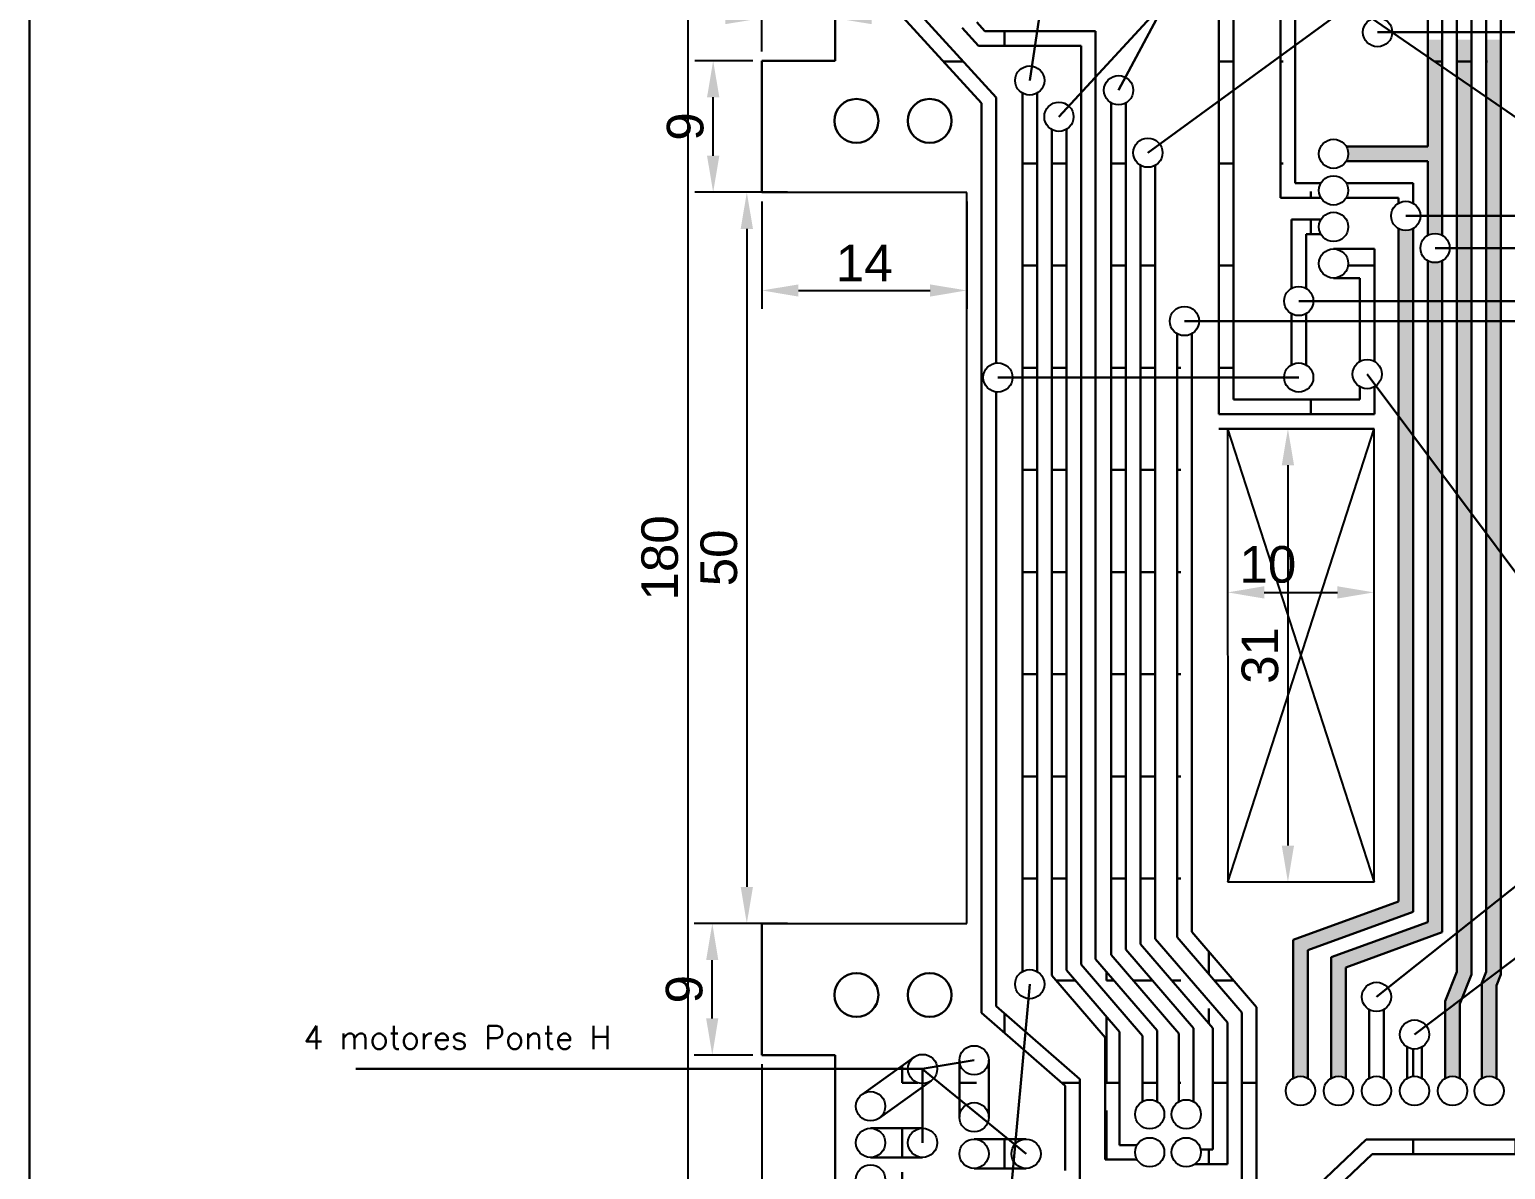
# Model space of a CAD drawing. Header units: millimetres. Extents: x -2700 to -2171, y -729 to -455.
# Drawn here: x -2700 to -2599.1, y -634.6 to -556.6 of the extents above; entities that cross this region are included whole.
import ezdxf

# ---------------------------------------------------------------- set-up
doc = ezdxf.new("R2010")
doc.units = ezdxf.units.MM
doc.styles.add('200-R060', font='romans.shx', dxfattribs={"height": 30})
doc.styles.get("Standard").update_dxf_attribs({"font": 'arial.ttf'})
doc.dimstyles.new('ISO-25', dxfattribs={"dimtxt": 2.5, "dimasz": 2.5, "dimexe": 1.25, "dimexo": 0.625, "dimtad": 1, "dimtxsty": 'Standard', "dimcen": 2.5, "dimadec": 0, "dimazin": 0, "dimtfac": 1, "dimtmove": 0, "dimatfit": 3, "dimfxl": 1, "dimarcsym": 0})
pattern_1 = [(0, (0, 0), (0, 6.985), [5.08, -1.905]), (90, (0, 0), (-6.985, 4e-16), [5.08, -1.905])]

# ---------------------------------------------------------------- blocks, each defined once
blk = doc.blocks.new('*D5')
at = {"color": 0, "lineweight": -2, "transparency": 16777216}
for p, q in [((-2645.53, -502.75), (-2656.23, -502.75)), ((-2654.98, -505.25), (-2654.98, -680.25)), ((-2645.53, -682.75), (-2656.23, -682.75))]:
    blk.add_line(p, q, dxfattribs=at)
at = {"color": 0, "lineweight": 30, "transparency": 16777216}
for points in [[(-2655.4, -505.25), (-2654.56, -505.25), (-2654.98, -502.75)], [(-2655.4, -680.25), (-2654.56, -680.25), (-2654.98, -682.75)]]:
    blk.add_solid(points, dxfattribs=at)
at = {"layer": 'Defpoints', "color": 0, "lineweight": 30, "transparency": 16777216}
for p in [(-2644.91, -502.75), (-2654.98, -682.75), (-2644.91, -682.75)]:
    blk.add_point(p, dxfattribs=at)
at = {"color": 0, "lineweight": 30, "transparency": 16777216, "insert": (-2656.88, -592.75), "char_height": 2.5, "attachment_point": 5, "rotation": 90}
blk.add_mtext('180', dxfattribs=at)
blk = doc.blocks.new('*D15')
at = {"color": 0, "lineweight": -2, "transparency": 16777216}
for p, q in [((-2648.17, -567.75), (-2652.19, -567.75)), ((-2650.94, -570.25), (-2650.94, -615.25)), ((-2648.17, -617.75), (-2652.19, -617.75))]:
    blk.add_line(p, q, dxfattribs=at)
at = {"color": 0, "lineweight": 30, "transparency": 16777216}
for points in [[(-2651.36, -570.25), (-2650.52, -570.25), (-2650.94, -567.75)], [(-2651.36, -615.25), (-2650.52, -615.25), (-2650.94, -617.75)]]:
    blk.add_solid(points, dxfattribs=at)
at = {"layer": 'Defpoints', "color": 0, "lineweight": 30, "transparency": 16777216}
for p in [(-2647.54, -567.75), (-2650.94, -617.75), (-2647.54, -617.75)]:
    blk.add_point(p, dxfattribs=at)
at = {"color": 0, "lineweight": 30, "transparency": 16777216, "insert": (-2652.84, -592.75), "char_height": 2.5, "attachment_point": 5, "rotation": 90}
blk.add_mtext('50', dxfattribs=at)
blk = doc.blocks.new('*D16')
at = {"color": 0, "lineweight": -2, "transparency": 16777216}
for p, q in [((-2649.91, -568.38), (-2649.91, -575.71)), ((-2635.91, -568.38), (-2635.91, -575.71)), ((-2647.41, -574.46), (-2638.41, -574.46))]:
    blk.add_line(p, q, dxfattribs=at)
at = {"color": 0, "lineweight": 30, "transparency": 16777216}
for points in [[(-2647.41, -574.05), (-2647.41, -574.88), (-2649.91, -574.46)], [(-2638.41, -574.05), (-2638.41, -574.88), (-2635.91, -574.46)]]:
    blk.add_solid(points, dxfattribs=at)
at = {"layer": 'Defpoints', "color": 0, "lineweight": 30, "transparency": 16777216}
for p in [(-2649.91, -567.75), (-2635.91, -567.75), (-2635.91, -574.46)]:
    blk.add_point(p, dxfattribs=at)
at = {"color": 0, "lineweight": 30, "transparency": 16777216, "insert": (-2642.91, -572.58), "char_height": 2.5, "attachment_point": 5}
blk.add_mtext('14', dxfattribs=at)
blk = doc.blocks.new('*D21')
at = {"color": 0, "lineweight": -2, "transparency": 16777216}
for p, q in [((-2618.08, -584.55), (-2618.08, -596.36)), ((-2608.08, -584.55), (-2608.08, -596.36)), ((-2615.58, -595.11), (-2610.58, -595.11))]:
    blk.add_line(p, q, dxfattribs=at)
at = {"color": 0, "lineweight": 30, "transparency": 16777216}
for points in [[(-2615.58, -594.69), (-2615.58, -595.53), (-2618.08, -595.11)], [(-2610.58, -594.69), (-2610.58, -595.53), (-2608.08, -595.11)]]:
    blk.add_solid(points, dxfattribs=at)
at = {"layer": 'Defpoints', "color": 0, "lineweight": 30, "transparency": 16777216}
for p in [(-2618.08, -583.92), (-2608.08, -583.92), (-2608.08, -595.11)]:
    blk.add_point(p, dxfattribs=at)
at = {"color": 0, "lineweight": 30, "transparency": 16777216, "insert": (-2615.33, -593.21), "char_height": 2.5, "attachment_point": 5}
blk.add_mtext('10', dxfattribs=at)
blk = doc.blocks.new('*D23')
at = {"color": 0, "lineweight": -2, "transparency": 16777216}
for p, q in [((-2612.97, -583.92), (-2615.21, -583.92)), ((-2613.96, -586.42), (-2613.96, -612.42)), ((-2611.87, -614.92), (-2615.21, -614.92))]:
    blk.add_line(p, q, dxfattribs=at)
at = {"color": 0, "lineweight": 30, "transparency": 16777216}
for points in [[(-2614.38, -586.42), (-2613.54, -586.42), (-2613.96, -583.92)], [(-2614.38, -612.42), (-2613.54, -612.42), (-2613.96, -614.92)]]:
    blk.add_solid(points, dxfattribs=at)
at = {"layer": 'Defpoints', "color": 0, "lineweight": 30, "transparency": 16777216}
for p in [(-2612.35, -583.92), (-2613.96, -614.92), (-2611.24, -614.92)]:
    blk.add_point(p, dxfattribs=at)
at = {"color": 0, "lineweight": 30, "transparency": 16777216, "insert": (-2615.86, -599.42), "char_height": 2.5, "attachment_point": 5, "rotation": 90}
blk.add_mtext('31', dxfattribs=at)
blk = doc.blocks.new('*D28')
at = {"color": 0, "lineweight": -2, "transparency": 16777216}
for p, q in [((-2649.91, -558.13), (-2649.91, -554.59)), ((-2644.91, -558.13), (-2644.91, -554.59)), ((-2652.41, -555.84), (-2654.91, -555.84)), ((-2649.91, -555.84), (-2644.91, -555.84)), ((-2642.41, -555.84), (-2639.91, -555.84))]:
    blk.add_line(p, q, dxfattribs=at)
at = {"color": 0, "lineweight": 30, "transparency": 16777216}
for points in [[(-2652.41, -555.42), (-2652.41, -556.25), (-2649.91, -555.84)], [(-2642.41, -555.42), (-2642.41, -556.25), (-2644.91, -555.84)]]:
    blk.add_solid(points, dxfattribs=at)
at = {"layer": 'Defpoints', "color": 0, "lineweight": 30, "transparency": 16777216}
for p in [(-2644.91, -555.84), (-2649.91, -558.75), (-2644.91, -558.75)]:
    blk.add_point(p, dxfattribs=at)
at = {"color": 0, "lineweight": 30, "transparency": 16777216, "insert": (-2647.41, -553.94), "char_height": 2.5, "attachment_point": 5}
blk.add_mtext('5', dxfattribs=at)
blk = doc.blocks.new('*D30')
at = {"color": 0, "lineweight": -2, "transparency": 16777216}
for p, q in [((-2650.53, -558.75), (-2654.49, -558.75)), ((-2653.24, -565.25), (-2653.24, -561.25)), ((-2650.53, -567.75), (-2654.49, -567.75))]:
    blk.add_line(p, q, dxfattribs=at)
at = {"color": 0, "lineweight": 30, "transparency": 16777216}
for points in [[(-2653.66, -561.25), (-2652.82, -561.25), (-2653.24, -558.75)], [(-2653.66, -565.25), (-2652.82, -565.25), (-2653.24, -567.75)]]:
    blk.add_solid(points, dxfattribs=at)
at = {"layer": 'Defpoints', "color": 0, "lineweight": 30, "transparency": 16777216}
for p in [(-2653.24, -558.75), (-2649.91, -558.75), (-2649.91, -567.75)]:
    blk.add_point(p, dxfattribs=at)
at = {"color": 0, "lineweight": 30, "transparency": 16777216, "insert": (-2655.14, -563.25), "char_height": 2.5, "attachment_point": 5, "rotation": 90}
blk.add_mtext('9', dxfattribs=at)
blk = doc.blocks.new('*D32')
at = {"color": 0, "lineweight": -2, "transparency": 16777216}
for p, q in [((-2649.91, -627.38), (-2649.91, -644.88)), ((-2644.91, -627.38), (-2644.91, -644.88)), ((-2652.41, -643.63), (-2654.91, -643.63)), ((-2649.91, -643.63), (-2644.91, -643.63)), ((-2642.41, -643.63), (-2639.91, -643.63))]:
    blk.add_line(p, q, dxfattribs=at)
at = {"color": 0, "lineweight": 30, "transparency": 16777216}
for points in [[(-2652.41, -643.22), (-2652.41, -644.05), (-2649.91, -643.63)], [(-2642.41, -643.22), (-2642.41, -644.05), (-2644.91, -643.63)]]:
    blk.add_solid(points, dxfattribs=at)
at = {"layer": 'Defpoints', "color": 0, "lineweight": 30, "transparency": 16777216}
for p in [(-2649.91, -626.75), (-2644.91, -626.75), (-2644.91, -643.63)]:
    blk.add_point(p, dxfattribs=at)
at = {"color": 0, "lineweight": 30, "transparency": 16777216, "insert": (-2647.41, -641.74), "char_height": 2.5, "attachment_point": 5}
blk.add_mtext('5', dxfattribs=at)
blk = doc.blocks.new('*D33')
at = {"color": 0, "lineweight": -2, "transparency": 16777216}
for p, q in [((-2650.53, -617.75), (-2654.55, -617.75)), ((-2653.3, -624.25), (-2653.3, -620.25)), ((-2650.53, -626.75), (-2654.55, -626.75))]:
    blk.add_line(p, q, dxfattribs=at)
at = {"color": 0, "lineweight": 30, "transparency": 16777216}
for points in [[(-2653.72, -620.25), (-2652.89, -620.25), (-2653.3, -617.75)], [(-2653.72, -624.25), (-2652.89, -624.25), (-2653.3, -626.75)]]:
    blk.add_solid(points, dxfattribs=at)
at = {"layer": 'Defpoints', "color": 0, "lineweight": 30, "transparency": 16777216}
for p in [(-2653.3, -617.75), (-2649.91, -617.75), (-2649.91, -626.75)]:
    blk.add_point(p, dxfattribs=at)
at = {"color": 0, "lineweight": 30, "transparency": 16777216, "insert": (-2655.21, -622.25), "char_height": 2.5, "attachment_point": 5, "rotation": 90}
blk.add_mtext('9', dxfattribs=at)

msp = doc.modelspace()

# ---------------------------------------------------------------- hatches: boundary and pattern name
at = {"lineweight": 30}
h = msp.add_hatch(dxfattribs=at)
h.set_pattern_fill('ANGLE', color=2)
h.set_pattern_definition(pattern_1)
h.paths.add_polyline_path([(-2603.407, -556.798), (-2604.407, -556.798), (-2604.407, -558.48), (-2603.407, -559.169)])
h.paths.add_polyline_path([(-2603.407, -549.656), (-2604.407, -550.367), (-2604.407, -556.798), (-2603.407, -556.798)])
h.paths.add_polyline_path([(-2601.407, -548.233), (-2602.407, -548.945), (-2602.407, -556.798), (-2601.407, -556.798)])
h.paths.add_polyline_path([(-2601.407, -556.798), (-2602.407, -556.798), (-2602.407, -559.857), (-2601.407, -560.545)])
h.paths.add_polyline_path([(-2599.407, -556.798), (-2600.407, -556.798), (-2600.407, -561.234), (-2599.407, -561.922)])
h.paths.add_polyline_path([(-2599.407, -546.81), (-2600.407, -547.522), (-2600.407, -556.798), (-2599.407, -556.798)])
h.paths.add_polyline_path([(-2596.239, -544.556), (-2597.239, -545.268), (-2597.239, -556.798), (-2596.239, -556.798)])
h.paths.add_polyline_path([(-2596.239, -556.798), (-2597.239, -556.798), (-2597.239, -562.893, -0.2679496), (-2596.239, -562.893)])
h.paths.add_polyline_path([(-2584.283, -547.595), (-2588.083, -547.595), (-2589.223, -547.595, -0.1316527), (-2589.089, -548.095, -0.1316527), (-2589.223, -548.595), (-2588.083, -548.595), (-2583.021, -548.595)])
h = msp.add_hatch(dxfattribs=at)
h.set_pattern_fill('ANGLE', color=2)
h.set_pattern_definition(pattern_1)
h.paths.add_polyline_path([(-2620.188, -550.753), (-2620.525, -550.753), (-2620.525, -549.462), (-2621.525, -549.462), (-2621.525, -550.753), (-2629.225, -550.753, -0.0250428), (-2629.22, -550.853, -0.2875033), (-2629.784, -551.753), (-2620.721, -551.753)])
h.paths.add_polyline_path([(-2618.865, -550.753), (-2620.188, -550.753), (-2620.721, -551.753), (-2619.773, -551.753)])
h.paths.add_polyline_path([(-2615.633, -550.753), (-2618.865, -550.753), (-2619.773, -551.753), (-2614.18, -551.753)])
h.paths.add_polyline_path([(-2607.333, -550.753), (-2615.633, -550.753), (-2614.18, -551.753), (-2608.333, -551.753), (-2608.333, -553.936), (-2607.333, -553.205)])
h.paths.add_polyline_path([(-2607.333, -553.205), (-2608.333, -553.936), (-2608.333, -555.778), (-2608.201, -555.868, -0.2291437), (-2607.333, -555.932)])
h.paths.add_polyline_path([(-2613.474, -552.722), (-2620.653, -552.722), (-2621.56, -553.722), (-2614.474, -553.722), (-2614.474, -558.423), (-2613.474, -557.693)])
h.paths.add_polyline_path([(-2620.653, -552.722), (-2621.238, -552.722), (-2621.771, -553.722), (-2621.56, -553.722)])
h.paths.add_polyline_path([(-2621.238, -552.722), (-2630.5, -552.722), (-2630.65, -553.722), (-2621.771, -553.722)])
h = msp.add_hatch(dxfattribs=at)
h.set_pattern_fill('ANGLE', color=2)
h.set_pattern_definition(pattern_1)
h.paths.add_polyline_path([(-2633.907, -581.405, -0.3772233), (-2634.779, -580.413, -0.3772233), (-2633.907, -579.421), (-2633.907, -577.156), (-2633.907, -575.156), (-2633.907, -561.262), (-2639.273, -555.391), (-2639.273, -551.229, -0.2679496), (-2640.273, -551.229), (-2640.273, -555.779), (-2634.907, -561.65), (-2634.907, -612.98), (-2633.907, -612.98)])
h = msp.add_hatch(dxfattribs=at)
h.set_pattern_fill('ANGLE', color=2)
h.set_pattern_definition(pattern_1)
h.paths.add_polyline_path([(-2631.107, -560.969, -0.2679497), (-2632.107, -560.97), (-2632.107, -580.413), (-2631.107, -580.413)])
h.paths.add_polyline_path([(-2631.1, -556.722), (-2634.673, -556.722), (-2635.224, -556.12), (-2635.224, -554.328), (-2636.224, -553.936), (-2636.224, -556.508), (-2635.114, -557.722), (-2631.25, -557.722)])
h = msp.add_hatch(dxfattribs=at)
h.set_pattern_fill('ANGLE', color=2)
h.set_pattern_definition(pattern_1)
h.paths.add_polyline_path([(-2622.468, -554.722), (-2630.8, -554.722), (-2630.95, -555.722), (-2623.376, -555.722)])
h.paths.add_polyline_path([(-2630.8, -554.722), (-2632.077, -554.722, -0.1316527), (-2631.943, -555.222, -0.1316527), (-2632.077, -555.722), (-2630.95, -555.722)])
h.paths.add_polyline_path([(-2617.688, -554.722), (-2622.305, -554.722), (-2622.838, -555.722), (-2618.688, -555.722), (-2618.688, -561.503), (-2617.688, -560.772)])
h.paths.add_polyline_path([(-2622.305, -554.722), (-2622.468, -554.722), (-2623.376, -555.722), (-2622.838, -555.722)])
h.paths.add_polyline_path([(-2617.688, -560.772), (-2618.688, -561.503), (-2618.688, -576.552), (-2617.688, -576.552)])
h.paths.add_polyline_path([(-2617.688, -576.552), (-2618.688, -576.552), (-2618.688, -580.413), (-2617.688, -580.413)])
h.paths.add_polyline_path([(-2608.042, -581.047, -0.2679496), (-2609.042, -581.047), (-2609.042, -581.923), (-2617.688, -581.923), (-2617.688, -580.413), (-2618.688, -580.413), (-2618.688, -582.923), (-2608.042, -582.923)])
h.paths.add_polyline_path([(-2608.042, -576.552), (-2609.042, -576.552), (-2609.042, -579.315, -0.2679496), (-2608.042, -579.315)])
h.paths.add_polyline_path([(-2608.042, -575.184), (-2609.042, -575.184), (-2609.042, -576.552), (-2608.042, -576.552)])
h.paths.add_polyline_path([(-2608.042, -571.617), (-2610.839, -571.617, -0.4142136), (-2609.839, -572.617, -0.4142136), (-2610.839, -573.617), (-2609.042, -573.617), (-2609.042, -575.184), (-2608.042, -575.184)])
h.paths.add_polyline_path([(-2605.407, -567.117), (-2609.973, -567.117, -0.1316527), (-2609.839, -567.617, -0.1316527), (-2609.973, -568.117), (-2606.407, -568.117), (-2606.407, -568.498, -0.2679496), (-2605.407, -568.498)])
h.paths.add_polyline_path([(-2611.839, -567.617, -0.1316527), (-2611.705, -567.117), (-2613.474, -567.117), (-2613.474, -557.693), (-2614.474, -558.423), (-2614.474, -568.117), (-2611.705, -568.117, -0.1316527)])
h.paths.add_polyline_path([(-2612.723, -570.617), (-2611.705, -570.617, -0.1316527), (-2611.839, -570.117, -0.1316527), (-2611.705, -569.617), (-2613.723, -569.617), (-2613.723, -574.318, -0.2679496), (-2612.723, -574.318)])
h.paths.add_polyline_path([(-2612.723, -576.552), (-2613.723, -576.552), (-2613.723, -579.547, -0.2679496), (-2612.723, -579.547)])
h.paths.add_polyline_path([(-2612.723, -576.05, -0.2679496), (-2613.723, -576.05), (-2613.723, -576.552), (-2612.723, -576.552)])
h = msp.add_hatch(dxfattribs=at)
h.set_pattern_fill('ANGLE', color=2)
h.set_pattern_definition(pattern_1)
h.paths.add_polyline_path([(-2627.101, -556.722), (-2631.1, -556.722), (-2631.25, -557.722), (-2628.101, -557.722), (-2628.101, -560.926), (-2627.101, -559.825)])
h.paths.add_polyline_path([(-2627.101, -559.825), (-2628.101, -560.926), (-2628.101, -580.413), (-2627.101, -580.413)])
h.paths.add_polyline_path([(-2625.03, -561.635, -0.2679496), (-2626.03, -561.635), (-2626.03, -580.413), (-2625.03, -580.413)])
h.paths.add_polyline_path([(-2623.03, -565.906, -0.2679496), (-2624.03, -565.906), (-2624.03, -580.413), (-2623.03, -580.413)])
h.paths.add_polyline_path([(-2620.53, -577.418, -0.2679496), (-2621.53, -577.418), (-2621.53, -580.413), (-2620.53, -580.413)])
h.paths.add_polyline_path([(-2629.101, -563.448, -0.2679577), (-2630.101, -563.455), (-2630.101, -580.413), (-2629.101, -580.413)])
h = msp.add_hatch(color=2, dxfattribs=at)
h.dxf.hatch_style = 1
h.paths.add_polyline_path([(-2603.407, -565.983), (-2603.407, -564.251), (-2603.407, -557.312), (-2604.407, -557.312), (-2604.407, -564.617), (-2609.973, -564.617, -0.1316527), (-2609.839, -565.117, -0.1316527), (-2609.973, -565.617), (-2604.407, -565.617), (-2604.407, -570.694, -0.2679496), (-2603.407, -570.694)])
h = msp.add_hatch(color=2, dxfattribs=at)
h.dxf.hatch_style = 1
h.paths.add_polyline_path([(-2602.207, -623.252), (-2601.407, -621.252), (-2601.407, -557.312), (-2602.407, -557.312), (-2602.407, -621.06), (-2603.207, -623.06), (-2603.207, -628.336, -0.2679496), (-2602.207, -628.336)])
h = msp.add_hatch(color=2, dxfattribs=at)
h.dxf.hatch_style = 1
h.paths.add_polyline_path([(-2599.707, -622.002), (-2599.407, -621.252), (-2599.407, -611.217), (-2599.407, -557.312), (-2600.407, -557.312), (-2600.407, -611.217), (-2600.407, -621.06), (-2600.707, -621.81), (-2600.707, -628.336, -0.2679496), (-2599.707, -628.336)])
h = msp.add_hatch(dxfattribs=at)
h.set_pattern_fill('ANGLE', color=2)
h.set_pattern_definition(pattern_1)
h.paths.add_polyline_path([(-2613.784, -560.812), (-2614.474, -560.812), (-2614.474, -561.575)])
h = msp.add_hatch(color=2, dxfattribs=at)
h.dxf.hatch_style = 1
h.paths.add_polyline_path([(-2605.407, -570.23, -0.2679496), (-2606.407, -570.23), (-2606.407, -616.252), (-2613.607, -618.877), (-2613.607, -628.336, -0.2679496), (-2612.607, -628.336), (-2612.607, -619.577), (-2605.407, -616.952)])
h = msp.add_hatch(color=2, dxfattribs=at)
h.dxf.hatch_style = 1
h.paths.add_polyline_path([(-2603.407, -572.427, -0.2679496), (-2604.407, -572.427), (-2604.407, -617.652), (-2611.007, -620.058), (-2611.007, -628.336, -0.2679496), (-2610.007, -628.336), (-2610.007, -620.758), (-2603.407, -618.352)])
h = msp.add_hatch(dxfattribs=at)
h.set_pattern_fill('ANGLE', color=2)
h.set_pattern_definition(pattern_1)
h.paths.add_polyline_path([(-2631.107, -591.935), (-2631.107, -591.188), (-2631.107, -580.413), (-2632.107, -580.413), (-2632.107, -585.367), (-2632.107, -592.561), (-2632.107, -612.98), (-2631.107, -612.98)])
h = msp.add_hatch(dxfattribs=at)
h.set_pattern_fill('ANGLE', color=2)
h.set_pattern_definition(pattern_1)
h.paths.add_polyline_path([(-2629.101, -580.413), (-2630.101, -580.413), (-2630.101, -611.558), (-2629.101, -611.571)])
h.paths.add_polyline_path([(-2627.101, -580.413), (-2628.101, -580.413), (-2628.101, -611.584), (-2627.101, -611.597)])
h.paths.add_polyline_path([(-2625.03, -580.413), (-2626.03, -580.413), (-2626.03, -611.61), (-2625.03, -611.623)])
h.paths.add_polyline_path([(-2623.03, -580.413), (-2624.03, -580.413), (-2624.03, -611.636), (-2623.03, -611.649)])
h.paths.add_polyline_path([(-2620.53, -580.413), (-2621.53, -580.413), (-2621.53, -611.668), (-2620.53, -611.681)])
h.paths.add_polyline_path([(-2617.049, -601.744), (-2617.049, -596.609), (-2622.201, -596.609), (-2622.201, -601.744)], flags=9)
h = msp.add_hatch(dxfattribs=at)
h.set_pattern_fill('ANGLE', color=2)
h.set_pattern_definition(pattern_1)
h.paths.add_polyline_path([(-2620.53, -580.413), (-2621.53, -580.413), (-2621.53, -618.689), (-2617.1, -623.844), (-2617.1, -635.502), (-2620.041, -635.502, -0.1316527), (-2619.907, -636.002, -0.1316527), (-2620.041, -636.502), (-2616.1, -636.502), (-2616.1, -623.473), (-2620.53, -618.318)])
h = msp.add_hatch(dxfattribs=at)
h.set_pattern_fill('ANGLE', color=2)
h.set_pattern_definition(pattern_1)
h.paths.add_polyline_path([(-2633.907, -584.804), (-2634.907, -584.804), (-2634.907, -588.587), (-2633.907, -588.587)])
h = msp.add_hatch(dxfattribs=at)
h.set_pattern_fill('ANGLE', color=2)
h.set_pattern_definition(pattern_1)
h.paths.add_polyline_path([(-2633.907, -611.509), (-2634.907, -611.496), (-2634.907, -623.873), (-2632.01, -626.391), (-2631.9, -625.162), (-2633.907, -623.417)])
h.paths.add_polyline_path([(-2631.107, -611.545), (-2632.107, -611.532), (-2632.107, -621.037, -0.2679496), (-2631.107, -621.037)])
h.paths.add_polyline_path([(-2631.9, -625.162), (-2632.01, -626.391), (-2629.186, -628.847), (-2629.186, -634.652), (-2631.961, -635.502), (-2632.83, -635.502), (-2632.92, -636.502), (-2631.811, -636.502), (-2628.186, -635.391), (-2628.186, -628.391)])
h.paths.add_polyline_path([(-2632.83, -635.502), (-2634.541, -635.502, -0.1316527), (-2634.407, -636.002, -0.1316527), (-2634.541, -636.502), (-2632.92, -636.502)])
h.paths.add_polyline_path([(-2625.46, -625.173), (-2629.101, -620.935), (-2629.101, -611.571), (-2630.101, -611.558), (-2630.101, -621.306), (-2626.46, -625.543), (-2626.46, -633.902), (-2624.273, -633.902, -0.1316527), (-2624.407, -633.402, -0.1316527), (-2624.273, -632.902), (-2625.46, -632.902)])
h.paths.add_polyline_path([(-2622.907, -625.075), (-2627.101, -620.194), (-2627.101, -611.597), (-2628.101, -611.584), (-2628.101, -620.565), (-2623.907, -625.446), (-2623.907, -629.936, -0.2679496), (-2622.907, -629.936)])
h.paths.add_polyline_path([(-2620.407, -624.916), (-2625.03, -619.536), (-2625.03, -611.623), (-2626.03, -611.61), (-2626.03, -619.907), (-2621.407, -625.287), (-2621.407, -629.936, -0.2679496), (-2620.407, -629.936)])
h.paths.add_polyline_path([(-2618.1, -624.532), (-2623.03, -618.795), (-2623.03, -611.649), (-2624.03, -611.636), (-2624.03, -619.165), (-2619.1, -624.902), (-2619.1, -633.202), (-2619.927, -633.202, -0.050395), (-2619.907, -633.402, -0.2360462), (-2620.307, -634.202), (-2618.1, -634.202)])
h.paths.add_polyline_path([(-2616.1, -623.473), (-2620.53, -618.318), (-2620.53, -611.681), (-2621.53, -611.668), (-2621.53, -618.689), (-2617.1, -623.844), (-2617.1, -635.502), (-2620.041, -635.502, -0.1316527), (-2619.907, -636.002, -0.1316527), (-2620.041, -636.502), (-2616.1, -636.502)])
h.paths.add_polyline_path([(-2608.209, -633.519), (-2592.307, -633.519), (-2589.505, -626.332, -0.2679496), (-2590.437, -625.969), (-2592.991, -632.519), (-2608.608, -632.519), (-2614.492, -638.102), (-2620.041, -638.102, -0.1316527), (-2619.907, -638.602, -0.1316527), (-2620.041, -639.102), (-2614.093, -639.102)])
h = msp.add_hatch(dxfattribs=at)
h.set_pattern_fill('ANGLE', color=2)
h.set_pattern_definition(pattern_1)
h.paths.add_polyline_path([(-2604.807, -626.21, -0.2679496), (-2605.807, -626.21), (-2605.807, -628.336, -0.2679496), (-2604.807, -628.336)])
h.paths.add_polyline_path([(-2607.407, -623.64, -0.2679496), (-2608.407, -623.64), (-2608.407, -628.336, -0.2679496), (-2607.407, -628.336)])
h = msp.add_hatch(dxfattribs=at)
h.set_pattern_fill('ANGLE', color=2)
h.set_pattern_definition(pattern_1)
h.paths.add_polyline_path([(-2625.724, -642.436), (-2624.088, -641.934, -0.2082155), (-2624.407, -641.202, -0.0565776), (-2624.381, -640.978), (-2626.724, -641.697), (-2626.724, -644.239), (-2630.018, -645.302), (-2634.541, -645.302), (-2637.375, -645.302), (-2637.375, -639.952), (-2638.875, -639.952), (-2638.886, -640.952), (-2638.375, -640.952), (-2638.375, -646.302), (-2629.828, -646.302), (-2625.724, -644.969)])
h.paths.add_polyline_path([(-2638.875, -639.952), (-2641.615, -639.952, -0.1316527), (-2641.481, -640.452, -0.1316527), (-2641.615, -640.952), (-2638.886, -640.952)])
h.paths.add_polyline_path([(-2639.648, -637.362), (-2639.648, -637.352), (-2641.615, -637.352, -0.1316527), (-2641.481, -637.852, -0.1316527), (-2641.615, -638.352), (-2640.648, -638.352), (-2640.648, -639.102), (-2638.865, -639.102), (-2638.864, -638.969, -0.4109385), (-2639.853, -637.969, -0.1643158)])
h.paths.add_polyline_path([(-2636.273, -638.102), (-2637.862, -638.102, -0.3786113), (-2638.864, -638.969), (-2638.865, -639.102), (-2636.273, -639.102, -0.1316527), (-2636.407, -638.602, -0.1316527)])
h.paths.add_polyline_path([(-2636.407, -636.002, -0.1316527), (-2636.273, -635.502), (-2639.648, -635.502), (-2639.648, -634.752), (-2641.615, -634.752, -0.1316527), (-2641.481, -635.252, -0.1316527), (-2641.615, -635.752), (-2640.648, -635.752), (-2640.648, -636.502), (-2636.273, -636.502, -0.1316527)])
h.paths.add_polyline_path([(-2639.927, -632.752, -0.4142136), (-2638.927, -631.752), (-2642.481, -631.752, -0.4142135), (-2641.481, -632.752, -0.4142136), (-2642.481, -633.752), (-2638.927, -633.752, -0.4142135)])
h.paths.add_polyline_path([(-2638.927, -628.702, -0.4142136), (-2639.927, -627.702), (-2640.642, -627.702), (-2643.064, -629.44, -0.61075), (-2641.481, -630.252, -0.2416576), (-2641.898, -631.065), (-2638.927, -628.933)])
h.paths.add_polyline_path([(-2639.509, -626.89), (-2640.642, -627.702), (-2639.927, -627.702, -0.2416576)])
h.paths.add_polyline_path([(-2634.407, -627.109, -1), (-2636.407, -627.109), (-2636.407, -629.771), (-2635.938, -630.155, -0.5895537), (-2634.407, -631.002)])
h.paths.add_polyline_path([(-2636.407, -629.771), (-2636.407, -631.002, -0.2582148), (-2635.938, -630.155)])
h.paths.add_polyline_path([(-2632.626, -632.869), (-2633.073, -632.502), (-2635.407, -632.502, -0.4142136), (-2634.407, -633.502, -0.4142136), (-2635.407, -634.502), (-2632.74, -634.502), (-2632.698, -634.036, -0.1416127), (-2632.852, -633.502, -0.1733071)])
h.paths.add_polyline_path([(-2632.56, -632.502), (-2633.073, -632.502), (-2632.626, -632.869, -0.013939), (-2632.589, -632.827)])
h.paths.add_polyline_path([(-2631.852, -632.502), (-2632.56, -632.502), (-2632.589, -632.827, -0.2101735)])
h = msp.add_hatch(dxfattribs=at)
h.set_pattern_fill('ANGLE', color=2)
h.set_pattern_definition(pattern_1)
h.paths.add_polyline_path([(-2638.344, -628.515, -0.1568551), (-2638.927, -628.702), (-2638.927, -628.933)])
h = msp.add_hatch(dxfattribs=at)
h.set_pattern_fill('ANGLE', color=2)
h.set_pattern_definition(pattern_1)
h.paths.add_polyline_path([(-2632.698, -634.036), (-2632.74, -634.502), (-2631.852, -634.502, -0.2574966)])

# ---------------------------------------------------------------- linework, layer by layer
at = {"color": 5, "lineweight": 30}
for p, q in [((-2644.907, -558.754), (-2644.907, -502.752)), ((-2649.907, -558.754), (-2644.907, -558.754)), ((-2649.907, -567.752), (-2649.907, -558.754)), ((-2649.907, -617.752), (-2649.907, -626.752)), ((-2649.907, -626.752), (-2644.907, -626.752)), ((-2644.907, -626.752), (-2644.907, -682.752))]:
    msp.add_line(p, q, dxfattribs=at)
at = {"color": 6, "lineweight": 30}
for p, q in [((-2625.53, -560.769), (-2599.841, -512.605)), ((-2567.964, -524.44), (-2623.53, -565.04)), ((-2638.541, -534.984), (-2596.739, -563.759)), ((-2606.79, -537.783), (-2629.607, -562.585)), ((-2631.607, -560.103), (-2630.22, -550.853)), ((-2590.089, -556.798), (-2607.833, -556.798)), ((-2605.907, -569.364), (-2588.875, -569.364)), ((-2603.907, -571.56), (-2585.879, -571.56)), ((-2613.223, -575.184), (-2597.974, -575.184)), ((-2621.03, -576.552), (-2586.554, -576.552)), ((-2633.779, -580.413), (-2613.223, -580.413)), ((-2608.542, -580.181), (-2587.407, -608.487)), ((-2607.907, -622.774), (-2597.907, -614.82)), ((-2605.307, -625.344), (-2595.907, -618.219)), ((-2633.109, -638.602), (-2631.607, -621.903))]:
    msp.add_line(p, q, dxfattribs=at)
at = {"color": 2, "lineweight": 30}
for p, q in [((-2599.407, -611.217), (-2599.407, -517.123)), ((-2600.407, -611.217), (-2600.407, -518.123)), ((-2601.407, -621.252), (-2601.407, -519.123)), ((-2602.407, -621.06), (-2602.407, -520.123)), ((-2603.407, -564.251), (-2603.407, -521.123)), ((-2604.407, -564.617), (-2604.407, -522.123)), ((-2613.474, -567.117), (-2613.474, -552.722)), ((-2614.474, -568.117), (-2614.474, -553.722)), ((-2617.688, -581.923), (-2617.688, -554.722)), ((-2640.273, -555.779), (-2634.907, -561.65)), ((-2639.273, -555.391), (-2633.907, -561.262)), ((-2618.688, -582.923), (-2618.688, -555.722)), ((-2636.224, -556.508), (-2635.114, -557.722)), ((-2635.224, -556.12), (-2634.673, -556.722)), ((-2634.673, -556.722), (-2627.101, -556.722)), ((-2627.101, -620.194), (-2627.101, -556.722)), ((-2635.114, -557.722), (-2628.101, -557.722)), ((-2628.101, -620.565), (-2628.101, -557.722)), ((-2634.907, -623.873), (-2634.907, -561.65)), ((-2633.907, -575.156), (-2633.907, -561.262)), ((-2632.107, -585.367), (-2632.107, -560.97)), ((-2631.107, -591.188), (-2631.107, -560.969)), ((-2626.03, -619.907), (-2626.03, -561.635)), ((-2625.03, -619.536), (-2625.03, -561.635)), ((-2630.101, -621.306), (-2630.101, -563.455)), ((-2629.101, -620.935), (-2629.101, -563.448)), ((-2604.407, -564.617), (-2609.973, -564.617)), ((-2603.407, -564.251), (-2603.407, -565.983)), ((-2604.407, -565.617), (-2609.973, -565.617)), ((-2604.407, -570.694), (-2604.407, -565.617)), ((-2624.03, -619.165), (-2624.03, -565.906)), ((-2623.03, -618.795), (-2623.03, -565.906)), ((-2603.407, -570.694), (-2603.407, -565.983)), ((-2633.907, -575.156), (-2633.907, -567.752)), ((-2611.705, -567.117), (-2613.474, -567.117)), ((-2605.407, -567.117), (-2609.973, -567.117)), ((-2605.407, -568.498), (-2605.407, -567.117)), ((-2611.705, -568.117), (-2614.474, -568.117)), ((-2606.407, -568.117), (-2609.973, -568.117)), ((-2606.407, -568.498), (-2606.407, -568.117)), ((-2613.723, -574.318), (-2613.723, -569.617)), ((-2611.705, -569.617), (-2613.723, -569.617)), ((-2612.723, -570.617), (-2612.723, -574.318)), ((-2611.705, -570.617), (-2612.723, -570.617)), ((-2606.407, -616.252), (-2606.407, -570.23)), ((-2605.407, -616.952), (-2605.407, -570.23)), ((-2608.042, -571.617), (-2610.839, -571.617)), ((-2608.042, -571.617), (-2608.042, -579.315)), ((-2604.407, -617.652), (-2604.407, -572.427)), ((-2603.407, -618.352), (-2603.407, -572.427)), ((-2609.042, -573.617), (-2610.839, -573.617)), ((-2609.042, -573.617), (-2609.042, -579.315)), ((-2633.907, -577.156), (-2633.907, -575.156)), ((-2613.723, -579.547), (-2613.723, -576.05)), ((-2612.723, -576.05), (-2612.723, -579.547)), ((-2633.907, -579.421), (-2633.907, -577.156)), ((-2633.907, -579.413), (-2633.907, -577.925)), ((-2621.53, -618.689), (-2621.53, -577.418)), ((-2620.53, -618.318), (-2620.53, -577.418)), ((-2633.907, -619.752), (-2633.907, -581.413)), ((-2633.907, -623.417), (-2633.907, -581.413)), ((-2609.042, -581.923), (-2617.688, -581.923)), ((-2609.042, -581.923), (-2609.042, -581.047)), ((-2608.042, -582.923), (-2608.042, -581.047)), ((-2608.042, -582.923), (-2618.688, -582.923)), ((-2608.075, -583.923), (-2618.688, -583.923)), ((-2608.075, -583.923), (-2618.688, -583.923)), ((-2632.107, -585.367), (-2632.107, -592.561)), ((-2631.107, -591.935), (-2631.107, -591.188)), ((-2631.107, -621.037), (-2631.107, -591.935)), ((-2632.107, -621.037), (-2632.107, -592.561)), ((-2600.407, -611.217), (-2600.407, -621.06)), ((-2599.407, -611.217), (-2599.407, -621.252)), ((-2613.607, -618.877), (-2606.407, -616.252)), ((-2612.607, -619.577), (-2605.407, -616.952)), ((-2616.1, -623.473), (-2620.53, -618.318)), ((-2611.007, -620.058), (-2604.407, -617.652)), ((-2610.007, -620.758), (-2603.407, -618.352)), ((-2619.1, -624.902), (-2624.03, -619.165)), ((-2618.1, -624.532), (-2623.03, -618.795)), ((-2617.1, -623.844), (-2621.53, -618.689)), ((-2613.607, -628.336), (-2613.607, -618.877)), ((-2622.907, -625.075), (-2627.101, -620.194)), ((-2621.407, -625.287), (-2626.03, -619.907)), ((-2620.407, -624.916), (-2625.03, -619.536)), ((-2612.607, -628.336), (-2612.607, -619.577)), ((-2611.007, -628.336), (-2611.007, -620.058)), ((-2626.46, -625.543), (-2630.101, -621.306)), ((-2625.46, -625.173), (-2629.101, -620.935)), ((-2623.907, -625.446), (-2628.101, -620.565)), ((-2610.007, -620.758), (-2610.007, -628.336)), ((-2603.207, -623.06), (-2602.407, -621.06)), ((-2602.207, -623.252), (-2601.407, -621.252)), ((-2600.707, -621.81), (-2600.407, -621.06)), ((-2599.707, -622.002), (-2599.407, -621.252)), ((-2600.707, -628.336), (-2600.707, -621.81)), ((-2599.707, -628.336), (-2599.707, -622.002)), ((-2603.207, -628.336), (-2603.207, -623.06)), ((-2602.207, -628.336), (-2602.207, -623.252)), ((-2629.186, -628.847), (-2634.907, -623.873)), ((-2628.186, -628.391), (-2633.907, -623.417)), ((-2617.1, -635.502), (-2617.1, -623.844)), ((-2616.1, -636.502), (-2616.1, -623.473)), ((-2608.407, -628.336), (-2608.407, -623.64)), ((-2607.407, -628.336), (-2607.407, -623.64)), ((-2625.46, -632.902), (-2625.46, -625.173)), ((-2622.907, -625.075), (-2622.907, -629.936)), ((-2621.407, -629.936), (-2621.407, -625.287)), ((-2620.407, -624.916), (-2620.407, -629.936)), ((-2619.1, -633.202), (-2619.1, -624.902)), ((-2618.1, -634.202), (-2618.1, -624.532)), ((-2626.46, -633.902), (-2626.46, -625.543)), ((-2623.907, -629.936), (-2623.907, -625.446)), ((-2605.807, -628.336), (-2605.807, -626.21)), ((-2604.807, -628.336), (-2604.807, -626.21)), ((-2643.064, -629.44), (-2639.509, -626.89)), ((-2636.407, -631.002), (-2636.407, -627.109)), ((-2634.407, -627.109), (-2634.407, -631.002)), ((-2628.186, -628.391), (-2628.186, -635.391)), ((-2641.898, -631.065), (-2638.344, -628.515)), ((-2629.186, -628.847), (-2629.186, -634.652)), ((-2620.151, -630.148), (-2620.107, -630.148)), ((-2642.481, -631.752), (-2638.927, -631.752)), ((-2635.407, -632.502), (-2631.852, -632.502)), ((-2624.273, -632.902), (-2625.46, -632.902)), ((-2619.1, -633.202), (-2619.927, -633.202)), ((-2614.492, -638.102), (-2608.608, -632.519)), ((-2608.608, -632.519), (-2592.991, -632.519)), ((-2642.481, -633.752), (-2638.927, -633.752)), ((-2624.273, -633.902), (-2626.46, -633.902)), ((-2618.1, -634.202), (-2620.307, -634.202)), ((-2614.093, -639.102), (-2608.209, -633.519)), ((-2608.209, -633.519), (-2592.307, -633.519)), ((-2635.407, -634.502), (-2631.852, -634.502))]:
    msp.add_line(p, q, dxfattribs=at)
at = {"color": 5}
for p, q in [((-2635.907, -567.752), (-2649.907, -567.752)), ((-2635.907, -567.752), (-2649.907, -567.752)), ((-2635.907, -617.752), (-2635.907, -567.752)), ((-2618.078, -583.923), (-2618.066, -614.924)), ((-2618.078, -583.923), (-2608.075, -583.923)), ((-2618.078, -583.923), (-2608.063, -614.924)), ((-2618.078, -583.923), (-2608.063, -614.924)), ((-2618.066, -614.924), (-2608.075, -583.923)), ((-2618.066, -614.924), (-2608.075, -583.923)), ((-2608.063, -614.924), (-2608.075, -583.923)), ((-2608.063, -614.924), (-2608.075, -583.923)), ((-2608.063, -614.924), (-2618.066, -614.924)), ((-2608.063, -614.924), (-2618.066, -614.924)), ((-2649.907, -617.752), (-2635.907, -617.752))]:
    msp.add_line(p, q, dxfattribs=at)
at = {"color": 1, "lineweight": 30}
for p, q in [((-2635.407, -627.109), (-2638.965, -627.702)), ((-2638.927, -627.702), (-2677.666, -627.702)), ((-2638.927, -632.752), (-2638.927, -627.702)), ((-2631.852, -633.502), (-2638.927, -627.707))]:
    msp.add_line(p, q, dxfattribs=at)
at = {"color": 3, "lineweight": 30}
msp.add_lwpolyline([(-2699.964, -455.366), (-2464.831, -455.366), (-2464.831, -729.443), (-2699.964, -729.443)], close=True, dxfattribs=at)
at = {"color": 3}
for centre in [(-2607.833, -556.798), (-2631.607, -560.103), (-2625.53, -560.769), (-2629.607, -562.585), (-2623.53, -565.04), (-2610.839, -565.117), (-2610.839, -567.617), (-2605.907, -569.364), (-2610.839, -570.117), (-2603.907, -571.56), (-2610.839, -572.617), (-2613.223, -575.184), (-2621.03, -576.552), (-2633.779, -580.413), (-2613.223, -580.413), (-2608.542, -580.181), (-2631.607, -621.903), (-2607.907, -622.774), (-2605.307, -625.344), (-2635.407, -627.109), (-2638.927, -627.702), (-2613.107, -629.202), (-2610.507, -629.202), (-2607.907, -629.202), (-2605.307, -629.202), (-2602.707, -629.202), (-2600.207, -629.202), (-2600.207, -629.202), (-2642.481, -630.252), (-2642.481, -630.252), (-2635.407, -631.002), (-2635.407, -631.002), (-2623.407, -630.802), (-2620.907, -630.802), (-2642.481, -632.752), (-2642.481, -632.752), (-2638.927, -632.752), (-2623.407, -633.402), (-2620.907, -633.402), (-2635.407, -633.502), (-2635.407, -633.502), (-2631.852, -633.502), (-2642.481, -635.252)]:
    msp.add_circle(centre, 1, dxfattribs=at)
at = {"color": 5, "lineweight": 30}
for centre in [(-2643.447, -562.862), (-2638.447, -562.862), (-2643.447, -622.642), (-2638.447, -622.642)]:
    msp.add_circle(centre, 1.5, dxfattribs=at)

# ---------------------------------------------------------------- texts
at = {"color": 2, "style": '200-R060'}
msp.add_text('4 motores Ponte H', height=1.6, dxfattribs=at).set_placement((-2681.246, -626.347))

# ---------------------------------------------------------------- dimensions: what is measured, and where the dimension line sits
at = {"color": 4, "lineweight": 30}
for base, p1, p2, picture, middle in [((-2654.979, -682.752), (-2644.907, -502.752), (-2644.907, -682.752), '*D5', (-2656.88, -592.752)), ((-2653.241, -558.754), (-2649.907, -567.752), (-2649.907, -558.754), '*D30', (-2655.143, -563.253)), ((-2650.941, -617.752), (-2647.544, -567.752), (-2647.544, -617.752), '*D15', (-2652.842, -592.752)), ((-2653.304, -617.752), (-2649.907, -626.752), (-2649.907, -617.752), '*D33', (-2655.205, -622.252))]:
    dim = msp.add_linear_dim(base=base, p1=p1, p2=p2, angle=90, dimstyle='ISO-25', override={"dimarcsym": 2}, dxfattribs=at)
    dim.commit()
    dim.dimension.update_dxf_attribs({"geometry": picture, "text_midpoint": middle})
for base, p1, p2, picture, middle in [((-2644.907, -555.837), (-2649.907, -558.754), (-2644.907, -558.754), '*D28', (-2647.407, -553.941)), ((-2635.907, -574.463), (-2649.907, -567.752), (-2635.907, -567.752), '*D16', (-2642.907, -572.583)), ((-2644.907, -643.634), (-2649.907, -626.752), (-2644.907, -626.752), '*D32', (-2647.407, -641.737))]:
    dim = msp.add_linear_dim(base=base, p1=p1, p2=p2, dimstyle='ISO-25', override={"dimarcsym": 2}, dxfattribs=at)
    dim.commit()
    dim.dimension.update_dxf_attribs({"geometry": picture, "text_midpoint": middle})
dim = msp.add_linear_dim(base=(-2608.075, -595.109), p1=(-2618.078, -583.923), p2=(-2608.075, -583.923), dimstyle='ISO-25', override={"dimarcsym": 2}, dxfattribs=at)
dim.commit()
dim.dimension.update_dxf_attribs({"geometry": '*D21', "text_midpoint": (-2615.327, -595.109), "dimtype": 160})
dim = msp.add_linear_dim(base=(-2613.96, -614.924), p1=(-2612.348, -583.923), p2=(-2611.244, -614.924), angle=90, dimstyle='ISO-25', override={"dimarcsym": 2}, dxfattribs=at)
dim.commit()
dim.dimension.update_dxf_attribs({"geometry": '*D23', "text_midpoint": (-2613.96, -599.424), "dimtype": 160})

doc.saveas('drawing.dxf')
